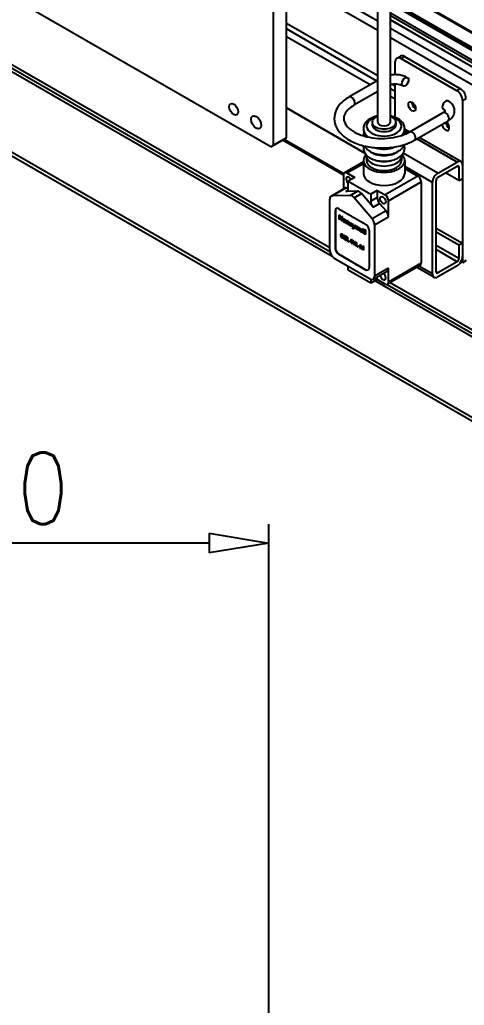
# Model space of a CAD drawing. Header units: millimetres. Extents: x 0 to 7722, y 0 to 5460.
# Drawn here: x 4555 to 4835, y 2519 to 3140 of the extents above; entities that cross this region are included whole.
import ezdxf

# ---------------------------------------------------------------- set-up
doc = ezdxf.new("R2010")
doc.units = ezdxf.units.MM
doc.header["$LTSCALE"] = 5
doc.layers.get('0').update_dxf_attribs({"linetype": 'CONTINUOUS'})
doc.layers.get('Defpoints').update_dxf_attribs({"linetype": 'CONTINUOUS'})
doc.styles.add('DIM', font='romans.shx', dxfattribs={"width": 0.85})
doc.dimstyles.new('KOCPSM$0', dxfattribs={"dimtxt": 3, "dimasz": 2.5, "dimexe": 0.8, "dimexo": 0.8, "dimgap": 0.8, "dimtad": 1, "dimdsep": 46, "dimtxsty": 'DIM', "dimblk": 'CLOSEDBLANK', "dimcen": 0, "dimclrd": 4, "dimclre": 4, "dimclrt": 7, "dimazin": 2, "dimtfac": 1, "dimtmove": 0, "dimatfit": 3, "dimldrblk": 'CLOSEDBLANK', "dimfxl": 1, "dimarcsym": 0})

# ---------------------------------------------------------------- blocks, each defined once
blk = doc.blocks.new('RWFWFWEWEFWEFWEF')
for p, q in [((202.94, -573.98), (-324.56, -270.22)), ((240.06, -637.65), (-333.4, -307.41)), ((-332.07, -310.35), (240.12, -639.85)), ((241.68, -643.04), (-156.62, -413.67)), ((204.35, -443.17), (204.35, -573.16)), ((376.36, -771.45), (-156.62, -464.53)), ((270.29, -494.79), (210.72, -460.49)), ((435.75, -563.51), (256.46, -460.26)), ((257.13, -459.87), (435.88, -562.8)), ((-155.29, -467.47), (376.36, -773.62)), ((270.29, -500.71), (210.72, -466.41)), ((212.84, -568.28), (212.84, -473.03)), ((270.29, -558.4), (270.29, -483.67)), ((434.35, -571.66), (277.56, -481.37)), ((278.02, -482.23), (434.26, -572.2)), ((434.23, -572.39), (278.1, -482.48)), ((278.29, -558.4), (278.29, -483.67)), ((434.03, -573.55), (278.29, -483.86)), ((433.1, -578.96), (278.29, -489.81)), ((270.29, -529.33), (212.84, -496.25)), ((432.84, -580.44), (278.29, -491.44)), ((278.29, -493.91), (432.46, -582.69)), ((432.44, -582.77), (278.29, -494)), ((269.8, -532.51), (212.84, -499.7)), ((431.6, -587.69), (278.29, -499.4)), ((265.56, -534.95), (212.84, -504.59)), ((430.67, -593.07), (278.29, -505.32)), ((281.29, -528.5), (281.29, -520.37)), ((282.33, -518.07), (284.59, -516.77)), ((284.82, -518.32), (287.09, -517.01)), ((320.18, -538.68), (284.82, -518.32)), ((287.09, -517.01), (322.44, -537.37)), ((270.29, -532.23), (252.35, -542.55)), ((270.29, -539.15), (255.35, -547.75)), ((281.29, -539.12), (278.29, -537.39)), ((281.29, -535.67), (279.49, -534.63)), ((281.29, -555.42), (281.29, -534.5)), ((322.44, -537.37), (320.18, -538.68)), ((281.29, -544.01), (278.29, -542.28)), ((323.71, -544.8), (325.98, -543.5)), ((323.71, -544.8), (323.71, -646.99)), ((262.21, -577.9), (212.84, -549.47)), ((212.84, -549.47), (262.21, -577.9)), ((290.54, -564.54), (311.61, -552.41)), ((266.79, -558.4), (266.79, -560.03)), ((281.79, -558.4), (281.79, -560.03)), ((293.53, -569.74), (314.6, -557.61)), ((288.85, -565.42), (286.98, -564.34)), ((290.33, -564.66), (287.27, -562.9)), ((202.94, -573.98), (211.42, -569.1)), ((212.84, -568.28), (204.35, -573.16)), ((248.76, -591.8), (210.38, -569.7)), ((211.42, -569.1), (212.84, -568.28)), ((211.42, -569.1), (248.96, -590.71)), ((320.32, -583.54), (294.94, -568.93)), ((322.71, -583.31), (296.34, -568.12)), ((204.35, -573.16), (202.94, -573.98)), ((261.29, -583.4), (249.38, -590.26)), ((261.29, -582.6), (261.29, -590.77)), ((262.34, -578.1), (262.34, -579.65)), ((263.29, -579.74), (263.29, -582.6)), ((285.29, -579.74), (285.29, -582.6)), ((308.16, -590.55), (286.32, -577.97)), ((287.29, -582.6), (287.29, -590.77)), ((308.16, -590.55), (320.32, -583.54)), ((250.88, -590.41), (261.29, -584.41)), ((304.76, -596.43), (287.29, -586.36)), ((287.29, -587.59), (295.57, -592.36)), ((308.16, -593.16), (320.32, -586.16)), ((321.45, -586.82), (320.31, -586.16)), ((321.45, -586.82), (321.45, -595.16)), ((323.71, -585.51), (323.71, -593.85)), ((248.76, -591.64), (248.76, -600.53)), ((250.88, -590.41), (255.83, -593.26)), ((255.83, -593.26), (251.73, -595.62)), ((251.73, -600.1), (251.73, -595.62)), ((251.73, -595.62), (265.87, -603.76)), ((295.57, -592.36), (274.92, -604.25)), ((277.04, -607.92), (297.69, -596.03)), ((297.69, -596.03), (297.69, -647.29)), ((307.03, -652.68), (307.03, -595.12)), ((321.45, -595.16), (313.07, -590.33)), ((321.45, -595.16), (323.71, -593.85)), ((240.9, -605.06), (249.59, -600.05)), ((241.59, -604.87), (250.28, -599.86)), ((251.41, -601.43), (250.21, -602.12)), ((257.5, -601.93), (250.21, -602.12)), ((250.28, -599.86), (251.73, -599.83)), ((252.9, -604.58), (257.5, -601.93)), ((269.97, -601.4), (265.87, -603.76)), ((269.97, -601.4), (269.97, -605.88)), ((269.97, -601.4), (274.92, -604.25)), ((304.76, -653.98), (304.76, -596.43)), ((240.06, -639.16), (240.06, -606.9)), ((252.9, -604.58), (241.59, -604.87)), ((255.51, -606.08), (260.11, -603.44)), ((266.82, -619.41), (255.51, -606.08)), ((267.39, -612.02), (260.11, -603.44)), ((265.87, -603.76), (265.87, -608.24)), ((269.97, -605.88), (265.87, -608.24)), ((277.04, -618.18), (277.04, -607.92)), ((243.6, -614.21), (243.61, -614.21)), ((243.6, -637.92), (243.6, -614.21)), ((243.61, -614.21), (243.61, -637.92)), ((245.72, -612.98), (262.69, -622.76)), ((275.52, -614.4), (266.82, -619.41)), ((267.39, -612.02), (271.5, -609.66)), ((271.5, -609.66), (275.52, -614.4)), ((245.91, -619.62), (245.91, -616.75)), ((245.91, -616.75), (246.41, -617.04)), ((245.92, -619.61), (245.91, -619.62)), ((246.41, -619.9), (245.91, -619.62)), ((245.92, -619.61), (245.92, -616.76)), ((246.41, -619.9), (245.92, -619.61)), ((246.41, -617.04), (246.41, -618.17)), ((246.41, -618.17), (247.39, -618.73)), ((247.39, -619.22), (246.41, -618.65)), ((246.42, -618.65), (246.41, -618.65)), ((246.41, -618.65), (246.41, -619.9)), ((247.4, -619.21), (246.42, -618.65)), ((247.39, -618.73), (247.39, -617.61)), ((247.39, -617.61), (247.89, -617.89)), ((247.4, -618.73), (247.39, -618.73)), ((247.4, -619.21), (247.39, -619.22)), ((247.39, -620.47), (247.39, -619.22)), ((247.4, -620.46), (247.39, -620.47)), ((247.89, -620.76), (247.39, -620.47)), ((247.4, -618.73), (247.4, -617.61)), ((247.4, -620.46), (247.4, -619.21)), ((247.89, -620.75), (247.4, -620.46)), ((247.89, -617.89), (247.89, -620.76)), ((248.3, -619.92), (248.3, -619.92)), ((248.98, -619.85), (248.98, -619.85)), ((249.23, -619.84), (249.22, -619.85)), ((249.67, -620.73), (249.66, -620.73)), ((250.52, -622.27), (250.52, -620.19)), ((250.52, -620.19), (250.96, -620.45)), ((250.52, -622.26), (250.52, -620.2)), ((250.96, -620.45), (250.96, -620.75)), ((250.96, -620.75), (250.96, -620.75)), ((268.35, -623.18), (277.04, -618.18)), ((249.23, -621.56), (249.23, -621.57)), ((249.48, -621.11), (249.47, -621.11)), ((250.99, -622.53), (250.52, -622.26)), ((250.52, -622.26), (250.52, -622.27)), ((250.99, -622.54), (250.52, -622.27)), ((250.99, -621.6), (250.99, -622.54)), ((251.18, -621.06), (251.17, -621.06)), ((251.39, -621.06), (251.38, -621.06)), ((251.68, -622.93), (251.68, -621.87)), ((251.68, -621.87), (251.68, -621.88)), ((251.68, -622.93), (251.68, -621.88)), ((252.15, -623.2), (251.68, -622.93)), ((252.15, -623.21), (251.68, -622.93)), ((251.68, -622.93), (251.68, -622.93)), ((252.15, -621.92), (252.15, -623.21)), ((252.5, -622.38), (252.49, -622.38)), ((252.68, -623.2), (252.67, -623.2)), ((252.99, -622.8), (252.98, -622.81)), ((254.17, -623.49), (252.98, -622.81)), ((252.99, -622.47), (253.7, -622.88)), ((254.17, -623.48), (252.99, -622.8)), ((253.11, -622.16), (253.1, -622.17)), ((253.35, -622.19), (253.35, -622.19)), ((253.37, -623.95), (253.36, -623.95)), ((253.58, -623.54), (253.58, -623.54)), ((253.67, -623.42), (254.14, -623.79)), ((253.71, -622.88), (253.7, -622.88)), ((255.01, -624.86), (254.33, -622.39)), ((254.33, -622.39), (254.84, -622.68)), ((255.02, -624.86), (254.34, -622.39)), ((254.49, -625.36), (254.45, -624.91)), ((254.5, -625.36), (254.45, -624.92)), ((254.5, -625.36), (254.49, -625.36)), ((254.76, -625.54), (254.76, -625.55)), ((254.84, -622.68), (255.27, -624.4)), ((254.88, -625.05), (254.87, -625.05)), ((255.02, -624.86), (255.01, -624.86)), ((255.27, -624.4), (255.69, -623.17)), ((255.27, -624.4), (255.68, -623.17)), ((255.27, -624.4), (255.27, -624.4)), ((255.54, -625.08), (255.43, -625.38)), ((256.17, -623.45), (255.54, -625.08)), ((255.68, -623.17), (256.17, -623.45)), ((256.81, -625.89), (256.24, -623.49)), ((256.24, -623.49), (256.7, -623.76)), ((256.82, -625.89), (256.25, -623.5)), ((256.7, -623.76), (257.04, -625.31)), ((257.27, -626.16), (256.81, -625.89)), ((256.82, -625.89), (256.81, -625.89)), ((257.27, -626.15), (256.82, -625.89)), ((257.04, -625.31), (257.35, -624.13)), ((257.05, -625.3), (257.04, -625.31)), ((257.05, -625.3), (257.36, -624.13)), ((257.58, -625), (257.27, -626.16)), ((257.35, -624.13), (257.81, -624.39)), ((257.59, -624.99), (257.58, -625)), ((257.89, -626.51), (257.58, -625)), ((257.89, -626.51), (257.59, -624.99)), ((257.81, -624.39), (258.11, -625.92)), ((258.34, -626.77), (257.89, -626.51)), ((258.34, -626.77), (257.89, -626.51)), ((257.89, -626.51), (257.89, -626.51)), ((258.11, -625.92), (258.45, -624.76)), ((258.12, -625.92), (258.11, -625.92)), ((258.12, -625.92), (258.45, -624.76)), ((258.92, -625.03), (258.34, -626.77)), ((258.45, -624.76), (258.92, -625.03)), ((259.04, -626.14), (259.03, -626.15)), ((259.21, -626.96), (259.21, -626.96)), ((259.52, -626.24), (260.23, -626.65)), ((260.7, -627.25), (259.52, -626.56)), ((259.52, -626.56), (259.52, -626.57)), ((260.7, -627.25), (259.52, -626.57)), ((259.64, -625.93), (259.64, -625.93)), ((259.89, -625.95), (259.88, -625.96)), ((260.24, -626.64), (260.23, -626.65)), ((261.09, -628.35), (261.09, -625.49)), ((261.09, -625.49), (261.57, -625.77)), ((261.1, -628.35), (261.1, -625.5)), ((261.57, -625.77), (261.57, -628.63)), ((262.05, -628.91), (262.05, -626.05)), ((262.05, -626.05), (262.53, -626.32)), ((262.06, -628.9), (262.06, -626.05)), ((262.53, -626.32), (262.53, -629.18)), ((264.81, -626.43), (264.81, -650.14)), ((268.35, -623.18), (268.35, -655.45)), ((307.03, -625.12), (323.71, -634.73)), ((246.99, -630.12), (247.41, -630.31)), ((247.08, -629.15), (247.07, -629.15)), ((247.27, -629.75), (247.27, -629.76)), ((247.53, -629.25), (247.53, -629.25)), ((247.55, -629.24), (247.55, -629.24)), ((247.76, -630.27), (247.75, -630.28)), ((247.85, -629.32), (247.84, -629.32)), ((247.88, -631.46), (247.87, -631.47)), ((248.1, -630.58), (248.09, -630.58)), ((248.22, -631.07), (248.21, -631.07)), ((248.24, -629.9), (248.23, -629.9)), ((248.66, -630.13), (248.23, -629.9)), ((248.66, -630.12), (248.24, -629.9)), ((248.3, -630.95), (248.29, -630.95)), ((248.9, -631.56), (250.02, -630.62)), ((248.9, -631.57), (250.01, -630.62)), ((248.9, -632.01), (248.9, -631.56)), ((248.9, -631.56), (248.9, -631.57)), ((248.9, -632.01), (248.9, -631.57)), ((250.62, -633), (248.9, -632.01)), ((250.62, -633.01), (248.9, -632.01)), ((248.9, -632.01), (248.9, -632.01)), ((249.02, -630.05), (249.02, -629.63)), ((249.02, -629.63), (250.58, -630.53)), ((250.01, -630.62), (249.02, -630.05)), ((249.03, -630.05), (249.02, -630.05)), ((249.03, -630.05), (249.03, -629.64)), ((250.02, -630.62), (249.03, -630.05)), ((250.58, -630.91), (249.41, -631.9)), ((249.41, -631.9), (250.62, -632.59)), ((250.02, -630.62), (250.01, -630.62)), ((250.58, -630.53), (250.58, -630.91)), ((250.62, -632.59), (250.62, -633.01)), ((250.9, -633.17), (250.9, -630.74)), ((250.9, -630.74), (251.33, -630.98)), ((252.4, -634.03), (250.9, -633.17)), ((250.91, -633.17), (250.9, -633.17)), ((250.91, -633.17), (250.91, -630.74)), ((252.4, -634.02), (250.91, -633.17)), ((251.33, -630.98), (251.33, -633)), ((251.33, -633), (252.4, -633.62)), ((252.65, -633.52), (252.65, -633.05)), ((252.65, -633.05), (253.45, -633.51)), ((252.66, -633.52), (252.66, -633.06)), ((253.99, -634.94), (253.48, -632.2)), ((253.48, -632.2), (253.92, -632.46)), ((253.99, -634.94), (253.49, -632.21)), ((253.92, -632.46), (254.24, -634.32)), ((254.24, -634.32), (254.63, -632.86)), ((254.25, -634.32), (254.63, -632.86)), ((254.63, -632.86), (255.14, -633.16)), ((255.14, -633.16), (255.51, -635.08)), ((259.91, -627.71), (259.9, -627.71)), ((260.12, -627.3), (260.11, -627.31)), ((260.21, -627.18), (260.68, -627.55)), ((261.1, -628.35), (261.09, -628.35)), ((261.57, -628.63), (261.09, -628.35)), ((261.57, -628.62), (261.1, -628.35)), ((262.06, -628.9), (262.05, -628.91)), ((262.53, -629.18), (262.05, -628.91)), ((262.53, -629.17), (262.06, -628.9)), ((321.45, -636.03), (307.03, -627.73)), ((243.6, -637.92), (243.61, -637.92)), ((252.4, -633.62), (252.4, -634.03)), ((252.66, -633.52), (252.65, -633.52)), ((253.45, -633.98), (252.65, -633.52)), ((253.45, -633.98), (252.66, -633.52)), ((253.45, -633.51), (253.45, -633.98)), ((254.45, -635.21), (253.99, -634.94)), ((254.45, -635.21), (253.99, -634.94)), ((253.99, -634.94), (253.99, -634.94)), ((254.25, -634.32), (254.24, -634.32)), ((254.87, -633.62), (254.45, -635.21)), ((255.3, -635.7), (254.87, -633.62)), ((254.88, -633.62), (254.87, -633.62)), ((255.3, -635.69), (254.88, -633.62)), ((255.75, -635.95), (255.3, -635.69)), ((255.3, -635.69), (255.3, -635.7)), ((255.75, -635.96), (255.3, -635.7)), ((255.51, -635.08), (255.84, -633.56)), ((255.52, -635.08), (255.51, -635.08)), ((255.52, -635.08), (255.84, -633.56)), ((256.27, -633.81), (255.75, -635.96)), ((255.84, -633.56), (256.27, -633.81)), ((256.5, -636.39), (256.5, -633.96)), ((256.5, -633.96), (256.93, -634.21)), ((257.99, -637.25), (256.5, -636.39)), ((256.51, -636.39), (256.5, -636.39)), ((256.51, -636.39), (256.51, -633.96)), ((257.99, -637.24), (256.51, -636.39)), ((256.93, -634.21), (256.93, -636.22)), ((256.93, -636.22), (257.99, -636.84)), ((257.99, -636.84), (257.99, -637.25)), ((258.25, -636.74), (258.25, -636.27)), ((258.25, -636.27), (259.05, -636.73)), ((258.25, -636.74), (258.25, -636.28)), ((259.05, -637.2), (258.25, -636.74)), ((258.25, -636.74), (258.25, -636.74)), ((259.05, -637.2), (258.25, -636.74)), ((259.05, -636.73), (259.05, -637.2)), ((259.28, -637.99), (259.28, -635.54)), ((259.28, -635.54), (259.92, -635.91)), ((259.68, -638.22), (259.28, -637.99)), ((259.29, -637.99), (259.28, -637.99)), ((259.29, -637.99), (259.29, -635.54)), ((259.68, -638.21), (259.29, -637.99)), ((260.1, -638.46), (259.68, -636.29)), ((260.09, -638.46), (259.68, -636.29)), ((259.68, -636.29), (259.68, -636.29)), ((259.68, -636.29), (259.68, -638.22)), ((259.92, -635.91), (260.3, -637.8)), ((260.51, -638.7), (260.09, -638.46)), ((260.1, -638.46), (260.09, -638.46)), ((260.51, -638.69), (260.1, -638.46)), ((260.3, -637.8), (260.68, -636.35)), ((260.31, -637.8), (260.3, -637.8)), ((260.31, -637.8), (260.69, -636.35)), ((260.93, -637.01), (260.51, -638.7)), ((260.68, -636.35), (261.32, -636.72)), ((260.94, -637.01), (260.93, -637.01)), ((260.93, -638.94), (260.93, -637.01)), ((261.32, -639.17), (260.93, -638.94)), ((260.94, -638.94), (260.93, -638.94)), ((260.94, -638.94), (260.94, -637.01)), ((261.32, -639.16), (260.94, -638.94)), ((261.32, -636.72), (261.32, -639.17)), ((321.45, -644.37), (307.03, -636.07)), ((320.32, -646.33), (307.03, -638.68)), ((323.71, -634.73), (321.45, -636.03)), ((321.45, -636.03), (321.45, -644.37)), ((323.71, -634.73), (323.71, -643.07)), ((242.89, -644.06), (265.52, -657.09)), ((245.72, -641.6), (245.73, -641.59)), ((262.69, -651.37), (245.72, -641.6)), ((245.73, -641.59), (262.7, -651.37)), ((325.98, -645.69), (323.71, -646.99)), ((251.73, -651.78), (251.73, -649.15)), ((265.87, -659.93), (251.73, -651.78)), ((262.69, -651.37), (262.7, -651.37)), ((277.04, -650.44), (268.35, -655.45)), ((297.07, -648.67), (276.42, -660.56)), ((297.69, -647.29), (277.04, -659.18)), ((277.04, -659.18), (277.04, -650.44)), ((305.76, -656.19), (294.89, -649.93)), ((304.76, -653.98), (296.3, -649.11)), ((320.32, -646.33), (308.16, -653.34)), ((320.32, -648.95), (308.16, -655.95)), ((323.71, -646.99), (322.72, -646.42)), ((265.87, -657.26), (265.87, -659.93)), ((269.97, -657.57), (265.87, -659.93)), ((267.51, -657.28), (276.21, -652.27)), ((269.97, -657.57), (269.97, -655.87)), ((274.92, -660.42), (269.97, -657.57)), ((308.16, -653.34), (307.03, -652.68)), ((376.36, -720.6), (268.44, -658.45)), ((276.23, -660.65), (375.04, -717.55)), ((373.71, -714.61), (278.14, -659.57))]:
    blk.add_line(p, q)
for centre, major_axis, ratio, start_param, end_param in [((284.82, -522.4), (-2.5, 4.33), 0.578093, 5.499721, 7.070517), ((287.09, -521.1), (-2.5, 4.33), 0.578093, 5.499721, 6.283185), ((320.18, -542.76), (2.5, -4.33), 0.578093, 0.787332, 2.358128), ((322.44, -541.46), (-2.5, 4.33), 0.578093, 3.928925, 5.499721), ((253.85, -545.15), (-1.5, 2.6), 0.578093, 3.141593, 6.283185), ((294.16, -547.25), (1.62, -2.82), 0.578093, 3.909854, 5.514924), ((313.11, -547.68), (1.5, 2.6), 0.578093, 0, 3.141593), ((313.11, -555.01), (1.5, -2.6), 0.578093, 0, 3.141593), ((274.29, -560.85), (11, 0), 0.575862, 2.05589, 7.368888), ((274.29, -558.4), (7.5, 0), 0.575862, 2.133333, 7.291445), ((274.29, -558.4), (4, 0), 0.575862, 3.141593, 6.283185), ((313.11, -560.77), (1.62, -2.82), 0.578093, 4.052585, 8.513785), ((315.37, -559.46), (1.62, -2.82), 0.578093, 4.052585, 5.514924), ((274.29, -560.03), (7.5, 0), 0.575862, 3.141593, 6.283185), ((292.04, -567.14), (1.5, -2.6), 0.578093, 0, 3.141593), ((274.29, -573.11), (-11, 0), 0.575862, 0.602092, 2.5395), ((274.29, -569.03), (-11, 0), 0.575862, 1.051034, 2.232388), ((274.29, -582.6), (13, 0), 0.575862, 2.628259, 6.796519), ((274.29, -579.74), (11, 0), 0.575862, 3.072269, 6.352509), ((274.29, -582.6), (11, 0), 0.575862, 3.141593, 6.283185), ((274.29, -577.2), (-10.45, 0), 0.575862, 1.03051, 2.111082), ((320.32, -587.47), (2.4, 4.16), 0.578093, 5.495853, 7.06665), ((250.88, -592.86), (-1.5, 2.6), 0.578093, 5.499721, 7.070517), ((320.32, -587.47), (0.8, 1.39), 0.578093, 5.495853, 7.06665), ((252.22, -595.27), (-1.25, 2.17), 0.578093, 4.689627, 8.357519), ((274.29, -590.77), (13, 0), 0.575862, 3.141593, 6.283185), ((295.57, -594.81), (-1.5, 2.6), 0.578093, 3.928925, 5.499721), ((308.16, -594.47), (2.4, 4.16), 0.578093, 0.783464, 2.354261), ((308.16, -594.47), (0.8, 1.39), 0.578093, 0.783464, 2.354261), ((251.59, -603.52), (-2, 3.47), 0.578093, 5.979686, 6.283185), ((248.9, -598.47), (2, -3.47), 0.578093, 5.979686, 7.070517), ((258.8, -605.58), (-2, 3.47), 0.578093, 5.019755, 5.979686), ((242.89, -608.52), (-2, 3.47), 0.578093, 5.979686, 7.070517), ((254.2, -608.23), (-2, 3.47), 0.578093, 5.019755, 5.979686), ((268.7, -609.87), (2, -3.47), 0.578093, 3.928925, 5.019755), ((272.8, -607.51), (2, -3.47), 0.578093, 3.928925, 5.019755), ((274.92, -606.7), (1.5, -2.6), 0.578093, 0.787332, 2.358128), ((245.72, -615.44), (-1.5, 2.6), 0.578093, 5.499721, 7.070517), ((245.73, -615.43), (-1.5, 2.6), 0.578093, 0.002352, 0.787332), ((274.22, -616.55), (2, -3.47), 0.578093, 0.787332, 1.878163), ((265.52, -621.55), (2, -3.47), 0.578093, 0.787332, 1.878163), ((262.69, -625.21), (1.5, -2.6), 0.578093, 0.787332, 2.358128), ((242.89, -640.79), (-2, 3.47), 0.578093, 0.787332, 2.358128), ((245.72, -639.14), (-1.5, 2.6), 0.578093, 0.787332, 2.358128), ((245.73, -639.14), (1.5, -2.6), 0.578093, 3.928925, 5.499721), ((320.32, -645.02), (-2.4, -4.16), 0.578093, 0.783464, 2.354261), ((320.32, -645.02), (-0.8, -1.39), 0.578093, 0.783464, 2.354261), ((262.69, -648.92), (1.5, -2.6), 0.578093, 5.499721, 7.070517), ((262.7, -648.91), (1.5, -2.6), 0.578093, 5.499721, 6.280833), ((274.22, -648.81), (2, -3.47), 0.578093, 0, 0.787332), ((295.57, -646.07), (1.5, -2.6), 0.578093, 0, 0.787332), ((265.52, -653.82), (2, -3.47), 0.578093, 5.499721, 7.070517), ((273.58, -655.55), (1.25, -2.17), 0.578093, 4.054536, 8.511835), ((308.16, -652.03), (-2.4, -4.16), 0.578093, 5.495853, 7.06665), ((308.16, -652.03), (-0.8, -1.39), 0.578093, 5.495853, 7.06665), ((274.92, -657.96), (1.5, -2.6), 0.578093, 5.499721, 7.070517)]:
    blk.add_ellipse(centre, major_axis=major_axis, ratio=ratio, start_param=start_param, end_param=end_param)
for centre, major_axis in [((287.65, -533.02), (-1.5, -2.6)), ((179.61, -550.33), (2, -3.47)), ((291.89, -548.55), (-1.62, 2.82)), ((193.75, -558.47), (2.25, -3.9)), ((273.58, -607.56), (-1.25, 2.17))]:
    blk.add_ellipse(centre, major_axis=major_axis, ratio=0.578093)
for points, knots in [([(289.15, -530.42), (288.25, -529.9), (287.26, -529.49), (285.18, -528.88), (284.08, -528.68), (281.85, -528.47), (280.72, -528.47), (279.16, -528.62), (278.72, -528.67), (278.29, -528.75)], [1.570796, 1.570796, 1.570796, 1.570796, 1.884956, 1.884956, 2.199115, 2.199115, 2.513274, 2.513274, 2.638402, 2.638402, 2.638402, 2.638402]), ([(286.15, -535.62), (285.82, -535.42), (285.4, -535.23), (284.43, -534.9), (283.87, -534.76), (282.65, -534.56), (282, -534.5), (280.67, -534.5), (280.01, -534.55), (279, -534.71), (278.63, -534.78), (278.29, -534.88)], [1.570796, 1.570796, 1.570796, 1.570796, 1.817696, 1.817696, 2.078107, 2.078107, 2.349062, 2.349062, 2.623936, 2.623936, 2.788511, 2.788511, 2.788511, 2.788511]), ([(252.35, -542.55), (249.96, -543.93), (247.9, -545.58), (244.82, -549.27), (243.74, -551.29), (242.82, -555.31), (242.85, -557.26), (243.78, -560.98), (244.69, -562.75), (247.33, -566.15), (249.16, -567.74), (253.58, -570.56), (256.23, -571.75), (261.97, -573.56), (265.07, -574.17), (271.41, -574.77), (274.64, -574.77), (280.95, -574.15), (284.02, -573.53), (289.28, -571.86), (291.53, -570.9), (293.53, -569.74)], [3.141593, 3.141593, 3.141593, 3.141593, 3.478417, 3.478417, 3.795862, 3.795862, 4.071178, 4.071178, 4.347755, 4.347755, 4.661779, 4.661779, 4.997834, 4.997834, 5.33386, 5.33386, 5.667452, 5.667452, 6.001067, 6.001067, 6.283185, 6.283185, 6.283185, 6.283185]), ([(314.6, -557.61), (315.51, -557.09), (316.33, -556.45), (317.68, -554.93), (318.22, -554.03), (318.73, -552.23), (318.8, -551.39), (318.59, -549.79), (318.34, -549.04), (317.55, -547.59), (316.99, -546.91), (315.82, -545.85), (315.23, -545.44), (314.6, -545.08)], [6.283185, 6.283185, 6.283185, 6.283185, 6.597345, 6.597345, 6.904694, 6.904694, 7.142497, 7.142497, 7.370765, 7.370765, 7.635266, 7.635266, 7.853982, 7.853982, 7.853982, 7.853982]), ([(255.35, -547.75), (253.67, -548.72), (252.3, -549.8), (250.24, -552.04), (249.58, -553.19), (248.81, -555.63), (248.84, -556.9), (249.79, -559.59), (250.75, -561), (253.5, -563.44), (255.08, -564.49), (258.81, -566.28), (260.94, -567.03), (265.58, -568.14), (268.09, -568.5), (273.19, -568.77), (275.8, -568.68), (280.81, -568.05), (283.22, -567.51), (287.31, -566.17), (289.04, -565.4), (290.54, -564.54)], [3.141593, 3.141593, 3.141593, 3.141593, 3.440514, 3.440514, 3.747732, 3.747732, 4.129049, 4.129049, 4.501153, 4.501153, 4.802819, 4.802819, 5.102547, 5.102547, 5.406134, 5.406134, 5.711882, 5.711882, 6.017074, 6.017074, 6.283185, 6.283185, 6.283185, 6.283185]), ([(312.74, -551.34), (312.74, -551.34), (312.74, -551.3), (312.61, -551.08), (312.46, -550.89), (312.04, -550.54), (311.84, -550.41), (311.61, -550.28)], [7.1404085, 7.1404085, 7.1404085, 7.1404085, 7.3956502, 7.3956502, 7.6853458, 7.6853458, 7.8539816, 7.8539816, 7.8539816, 7.8539816]), ([(311.61, -552.41), (311.95, -552.21), (312.21, -552.01), (312.56, -551.67), (312.66, -551.53), (312.75, -551.36), (312.74, -551.34), (312.74, -551.34)], [6.2831853, 6.2831853, 6.2831853, 6.2831853, 6.5300849, 6.5300849, 6.7733919, 6.7733919, 7.0272104, 7.0272104, 7.0272104, 7.0272104]), ([(270.29, -554.54), (269.7, -554.66), (269.12, -554.8), (267.29, -555.36), (266.11, -555.88), (264.06, -557.18), (263.18, -557.96), (261.93, -559.68), (261.51, -560.61), (261.23, -562.41), (261.28, -563.25), (261.74, -564.87), (262.15, -565.64), (263.1, -566.86), (263.6, -567.34), (264.16, -567.78)], [2.690369, 2.690369, 2.690369, 2.690369, 2.843032, 2.843032, 3.188228, 3.188228, 3.532147, 3.532147, 3.835101, 3.835101, 4.088785, 4.088785, 4.349872, 4.349872, 4.556765, 4.556765, 4.556765, 4.556765]), ([(285.52, -566.76), (285.61, -566.66), (285.7, -566.55), (286.44, -565.65), (286.92, -564.73), (287.33, -562.92), (287.33, -562.05), (286.96, -560.42), (286.6, -559.64), (285.54, -558.14), (284.8, -557.43), (282.97, -556.15), (281.85, -555.6), (279.88, -554.91), (279.09, -554.7), (278.29, -554.54)], [0.304843, 0.304843, 0.304843, 0.304843, 0.345394, 0.345394, 0.656792, 0.656792, 0.913906, 0.913906, 1.17101, 1.17101, 1.472177, 1.472177, 1.813528, 1.813528, 2.02202, 2.02202, 2.02202, 2.02202]), ([(261.66, -564.53), (261.52, -564.9), (261.42, -565.28), (261.29, -566.13), (261.27, -566.6), (261.31, -567.05)], [3.7138155, 3.7138155, 3.7138155, 3.7138155, 3.8351011, 3.8351011, 3.9762039, 3.9762039, 3.9762039, 3.9762039]), ([(287.27, -566.12), (287.25, -565.85), (287.21, -565.58), (287.09, -565.05), (287.01, -564.79), (286.91, -564.53)], [0.8320178, 0.8320178, 0.8320178, 0.8320178, 0.9139062, 0.9139062, 0.9985735, 0.9985735, 0.9985735, 0.9985735]), ([(261.47, -573.32), (261.42, -573.49), (261.39, -573.67), (261.23, -574.67), (261.28, -575.52), (261.74, -577.13), (262.15, -577.9), (263.31, -579.38), (264.1, -580.07), (266.04, -581.31), (267.2, -581.84), (269.72, -582.62), (271.07, -582.88), (273.83, -583.12), (275.23, -583.11), (277.96, -582.8), (279.29, -582.52), (281.43, -581.79), (282.28, -581.41), (283.06, -580.96)], [3.779747, 3.779747, 3.779747, 3.779747, 3.835101, 3.835101, 4.088785, 4.088785, 4.349872, 4.349872, 4.658138, 4.658138, 5.001746, 5.001746, 5.347055, 5.347055, 5.688747, 5.688747, 6.030699, 6.030699, 6.283185, 6.283185, 6.283185, 6.283185]), ([(262, -573.45), (262.19, -573.81), (262.42, -574.16), (263.31, -575.29), (264.1, -575.99), (266.04, -577.23), (267.2, -577.75), (269.72, -578.53), (271.07, -578.79), (273.83, -579.04), (275.23, -579.02), (277.96, -578.72), (279.29, -578.43), (281.43, -577.7), (282.28, -577.32), (283.06, -576.87)], [4.223565, 4.223565, 4.223565, 4.223565, 4.349872, 4.349872, 4.658138, 4.658138, 5.001746, 5.001746, 5.347055, 5.347055, 5.688747, 5.688747, 6.030699, 6.030699, 6.283185, 6.283185, 6.283185, 6.283185]), ([(271.08, -574.66), (271.54, -574.73), (272, -574.79), (273.83, -574.95), (275.23, -574.93), (277.52, -574.68), (278.44, -574.51), (279.31, -574.28)], [5.231347, 5.231347, 5.231347, 5.231347, 5.3470546, 5.3470546, 5.688747, 5.688747, 5.9215031, 5.9215031, 5.9215031, 5.9215031]), ([(283.06, -576.87), (284.13, -576.26), (285.06, -575.51), (286.29, -574.01), (286.69, -573.33), (286.95, -572.6)], [0, 0, 0, 0, 0.3453939, 0.3453939, 0.5833251, 0.5833251, 0.5833251, 0.5833251]), ([(283.06, -580.96), (284.13, -580.35), (285.06, -579.6), (286.44, -577.91), (286.92, -576.99), (287.33, -575.18), (287.33, -574.32), (287.09, -573.23), (287.01, -572.96), (286.91, -572.7)], [0, 0, 0, 0, 0.3453939, 0.3453939, 0.6567922, 0.6567922, 0.9139062, 0.9139062, 0.9985735, 0.9985735, 0.9985735, 0.9985735]), ([(254.76, -625.54), (254.72, -625.52), (254.67, -625.49), (254.58, -625.43), (254.54, -625.39), (254.5, -625.36)], [-0.03819797, -0.03819797, -0.03819797, -0.03819797, -0.01907177, -0.01907177, 0, 0, 0, 0])]:
    blk.add_open_spline(points, degree=3, knots=knots)
for points, degree in [([(248.3, -619.92), (248.3, -619.65), (248.53, -619.27), (248.96, -619.25), (249.22, -619.4)], 4), ([(248.3, -619.92), (248.3, -619.78), (248.36, -619.62), (248.48, -619.49), (248.62, -619.4)], 4), ([(249.23, -621.56), (248.99, -621.42), (248.54, -620.91), (248.3, -620.27), (248.3, -619.92)], 4), ([(249.23, -621.57), (248.98, -621.43), (248.53, -620.91), (248.3, -620.28), (248.3, -619.92)], 4), ([(249.22, -619.85), (249.04, -619.74), (248.78, -619.92), (248.78, -620.23)], 3), ([(248.78, -620.23), (248.78, -620.54), (249.04, -621.01), (249.22, -621.12)], 3), ([(249.23, -619.84), (249.15, -619.8), (249.06, -619.81), (248.98, -619.85)], 3), ([(249.22, -619.4), (249.63, -619.63), (250.15, -620.55), (250.15, -621.01)], 3), ([(249.66, -620.73), (249.66, -620.43), (249.41, -619.96), (249.22, -619.85)], 3), ([(249.22, -621.12), (249.41, -621.23), (249.66, -621.04), (249.66, -620.73)], 3), ([(249.67, -620.73), (249.67, -620.42), (249.42, -619.95), (249.23, -619.84)], 3), ([(249.48, -621.11), (249.58, -621.05), (249.67, -620.91), (249.67, -620.73)], 3), ([(250.96, -620.75), (251.19, -620.53), (251.55, -620.74)], 2), ([(250.96, -620.75), (250.99, -620.72), (251.01, -620.7), (251.04, -620.69)], 3), ([(251.55, -620.74), (251.71, -620.83), (251.97, -621.11), (252.1, -621.39), (252.15, -621.68), (252.15, -621.92)], 5), ([(250.15, -621.01), (250.15, -621.48), (249.62, -621.8), (249.23, -621.57)], 3), ([(249.83, -621.56), (249.65, -621.66), (249.43, -621.68), (249.23, -621.56)], 3), ([(251.38, -621.06), (251.26, -620.99), (251.06, -621.04), (250.99, -621.25), (250.99, -621.6)], 4), ([(251.39, -621.06), (251.34, -621.03), (251.29, -621.02), (251.23, -621.03), (251.18, -621.06)], 4), ([(251.68, -621.88), (251.68, -621.54), (251.62, -621.31), (251.48, -621.12), (251.38, -621.06)], 4), ([(251.68, -621.87), (251.68, -621.54), (251.62, -621.3), (251.48, -621.11), (251.39, -621.06)], 4), ([(252.49, -622.38), (252.49, -621.87), (252.96, -621.55), (253.32, -621.76)], 3), ([(252.67, -623.2), (252.49, -622.81), (252.49, -622.38)], 2), ([(252.5, -622.38), (252.5, -622.1), (252.64, -621.87), (252.83, -621.76)], 3), ([(252.68, -623.2), (252.56, -622.94), (252.5, -622.67), (252.5, -622.38)], 3), ([(253.36, -623.95), (252.9, -623.68), (252.67, -623.2)], 2), ([(253.37, -623.95), (253.06, -623.77), (252.83, -623.52), (252.68, -623.2)], 3), ([(252.98, -622.81), (252.99, -623.05), (253.21, -623.45), (253.37, -623.54)], 3), ([(253.09, -622.18), (252.99, -622.25), (252.99, -622.47)], 2), ([(253.35, -622.19), (253.19, -622.1), (253.09, -622.18)], 2), ([(253.35, -622.19), (253.26, -622.13), (253.18, -622.13), (253.11, -622.16)], 3), ([(253.32, -621.76), (253.72, -621.99), (254.18, -622.87), (254.17, -623.49)], 3), ([(253.71, -622.88), (253.7, -622.64), (253.5, -622.27), (253.35, -622.19)], 3), ([(253.7, -622.88), (253.69, -622.64), (253.49, -622.28), (253.35, -622.19)], 3), ([(254.14, -623.79), (254.05, -624.03), (253.66, -624.12), (253.36, -623.95)], 3), ([(253.37, -623.54), (253.48, -623.61), (253.63, -623.56), (253.67, -623.42)], 3), ([(253.99, -623.97), (253.82, -624.06), (253.57, -624.06), (253.37, -623.95)], 3), ([(253.58, -623.54), (253.62, -623.52), (253.66, -623.48), (253.68, -623.43)], 3), ([(254.45, -624.91), (254.56, -625), (254.65, -625.05)], 2), ([(254.76, -625.55), (254.62, -625.47), (254.49, -625.36)], 2), ([(254.65, -625.05), (254.81, -625.15), (254.97, -625.01), (255.01, -624.86)], 3), ([(255.43, -625.38), (255.37, -625.52), (255.25, -625.65), (255.11, -625.69), (254.89, -625.63), (254.76, -625.55)], 5), ([(255.26, -625.59), (255.18, -625.63), (255.08, -625.65), (254.97, -625.64), (254.85, -625.59), (254.76, -625.54)], 5), ([(254.88, -625.05), (254.95, -625.01), (255, -624.94), (255.02, -624.86)], 3), ([(259.03, -626.15), (259.03, -625.63), (259.49, -625.32), (259.85, -625.52)], 3), ([(259.21, -626.96), (259.03, -626.58), (259.03, -626.15)], 2), ([(259.04, -626.14), (259.04, -625.86), (259.18, -625.64), (259.36, -625.53)], 3), ([(259.21, -626.96), (259.09, -626.7), (259.04, -626.43), (259.04, -626.14)], 3), ([(259.91, -627.71), (259.59, -627.53), (259.36, -627.28), (259.21, -626.96)], 3), ([(259.9, -627.71), (259.43, -627.44), (259.21, -626.96)], 2), ([(259.62, -625.94), (259.52, -626.01), (259.52, -626.24)], 2), ([(259.52, -626.57), (259.52, -626.82), (259.74, -627.21), (259.9, -627.31)], 3), ([(259.88, -625.96), (259.72, -625.87), (259.62, -625.94)], 2), ([(259.89, -625.95), (259.79, -625.9), (259.71, -625.89), (259.64, -625.93)], 3), ([(259.85, -625.52), (260.25, -625.75), (260.71, -626.63), (260.7, -627.25)], 3), ([(260.23, -626.65), (260.23, -626.4), (260.02, -626.04), (259.88, -625.96)], 3), ([(260.24, -626.64), (260.23, -626.4), (260.03, -626.04), (259.89, -625.95)], 3), ([(247.87, -631.47), (247.47, -631.23), (247.04, -630.56), (246.99, -630.12)], 3), ([(247.88, -631.46), (247.48, -631.23), (247.05, -630.56), (247, -630.12)], 3), ([(247.07, -629.15), (247.07, -628.96), (247.25, -628.75), (247.6, -628.77), (247.84, -628.91)], 4), ([(247.27, -629.76), (247.07, -629.44), (247.07, -629.15)], 2), ([(247.08, -629.15), (247.08, -629.07), (247.11, -628.99), (247.17, -628.92), (247.25, -628.88)], 4), ([(247.27, -629.75), (247.14, -629.54), (247.08, -629.34), (247.08, -629.15)], 3), ([(247.76, -630.27), (247.53, -630.08), (247.37, -629.9), (247.27, -629.75)], 3), ([(247.75, -630.28), (247.4, -629.98), (247.27, -629.76)], 2), ([(247.41, -630.31), (247.45, -630.58), (247.68, -630.94), (247.87, -631.05)], 3), ([(247.55, -629.24), (247.48, -629.26), (247.48, -629.35)], 2), ([(247.48, -629.35), (247.48, -629.44), (247.54, -629.54)], 2), ([(247.55, -629.24), (247.55, -629.24), (247.54, -629.24), (247.53, -629.25)], 3), ([(247.54, -629.54), (247.62, -629.67), (248.25, -630.2), (248.55, -630.55), (248.72, -630.96), (248.72, -631.2)], 5), ([(247.85, -629.32), (247.72, -629.25), (247.62, -629.22), (247.55, -629.24)], 3), ([(247.84, -629.32), (247.65, -629.21), (247.55, -629.24)], 2), ([(248.09, -630.58), (248.02, -630.51), (247.75, -630.28)], 2), ([(248.1, -630.58), (248.05, -630.53), (247.94, -630.43), (247.76, -630.27)], 3), ([(247.84, -628.91), (248.24, -629.14), (248.65, -629.78), (248.66, -630.13)], 3), ([(248.23, -629.9), (248.2, -629.7), (248.02, -629.43), (247.84, -629.32)], 3), ([(248.24, -629.9), (248.21, -629.69), (248.03, -629.42), (247.85, -629.32)], 3), ([(247.87, -631.05), (248.08, -631.17), (248.29, -631.09), (248.29, -630.95)], 3), ([(248.72, -631.2), (248.72, -631.41), (248.52, -631.66), (248.15, -631.63), (247.87, -631.47)], 4), ([(248.53, -631.51), (248.4, -631.58), (248.23, -631.6), (248.04, -631.55), (247.88, -631.46)], 4), ([(248.29, -630.95), (248.29, -630.86), (248.2, -630.69), (248.09, -630.58)], 3), ([(248.3, -630.95), (248.3, -630.86), (248.21, -630.69), (248.1, -630.58)], 3), ([(248.22, -631.07), (248.27, -631.04), (248.3, -631), (248.3, -630.95)], 3), ([(259.9, -627.31), (260.02, -627.37), (260.17, -627.32), (260.21, -627.18)], 3), ([(260.68, -627.55), (260.59, -627.8), (260.19, -627.88), (259.9, -627.71)], 3), ([(260.52, -627.73), (260.36, -627.82), (260.11, -627.83), (259.91, -627.71)], 3), ([(260.12, -627.3), (260.16, -627.28), (260.19, -627.24), (260.21, -627.19)], 3)]:
    blk.add_open_spline(points, degree=degree)
blk = doc.blocks.new('_ClosedBlank')
at = {"color": 0, "linetype": 'ByBlock', "lineweight": -2}
for p, q in [((-1, 0.167), (0, 0)), ((-1, 0.167), (-1, -0.167)), ((0, 0), (-1, -0.167))]:
    blk.add_line(p, q, dxfattribs=at)
blk = doc.blocks.new('*D15')
at = {"color": 4, "linetype": 'ByBlock', "lineweight": -2, "transparency": 16777216}
for p, q in [((4362.13, 2546.89), (4362.13, 2822.65)), ((4712.13, 2332.89), (4712.13, 2822.65)), ((4674.63, 2810.65), (4399.63, 2810.65))]:
    blk.add_line(p, q, dxfattribs=at)
at = {"layer": 'Defpoints', "color": 0, "transparency": 16777216}
for p in [(4362.13, 2810.65), (4362.13, 2534.89), (4712.13, 2320.89)]:
    blk.add_point(p, dxfattribs=at)
at = {"color": 4, "lineweight": -2, "transparency": 16777216, "xscale": 37.5, "yscale": 37.5, "zscale": 37.5, "rotation": 180}
blk.add_blockref('_ClosedBlank', (4362.13, 2810.65), dxfattribs=at)
at = {"color": 4, "lineweight": -2, "transparency": 16777216, "xscale": 37.5, "yscale": 37.5, "zscale": 37.5}
blk.add_blockref('_ClosedBlank', (4712.13, 2810.65), dxfattribs=at)
at = {"color": 7, "transparency": 16777216, "insert": (4537.13, 2845.15), "char_height": 45, "attachment_point": 5, "style": 'DIM'}
blk.add_mtext('350', dxfattribs=at)

msp = doc.modelspace()

# ---------------------------------------------------------------- block references
msp.add_blockref('RWFWFWEWEFWEFWEF', (4510.5, 3634.26))

# ---------------------------------------------------------------- dimensions: what is measured, and where the dimension line sits
dim = msp.add_linear_dim(base=(4362.132, 2810.651), p1=(4712.132, 2320.894), p2=(4362.132, 2534.894), dimstyle='KOCPSM$0', override={"dimscale": 15, "dimfxl": 0.8, "dimarcsym": 1})
dim.commit()
dim.dimension.update_dxf_attribs({"geometry": '*D15', "text_midpoint": (4537.132, 2845.151)})

doc.saveas('drawing.dxf')
